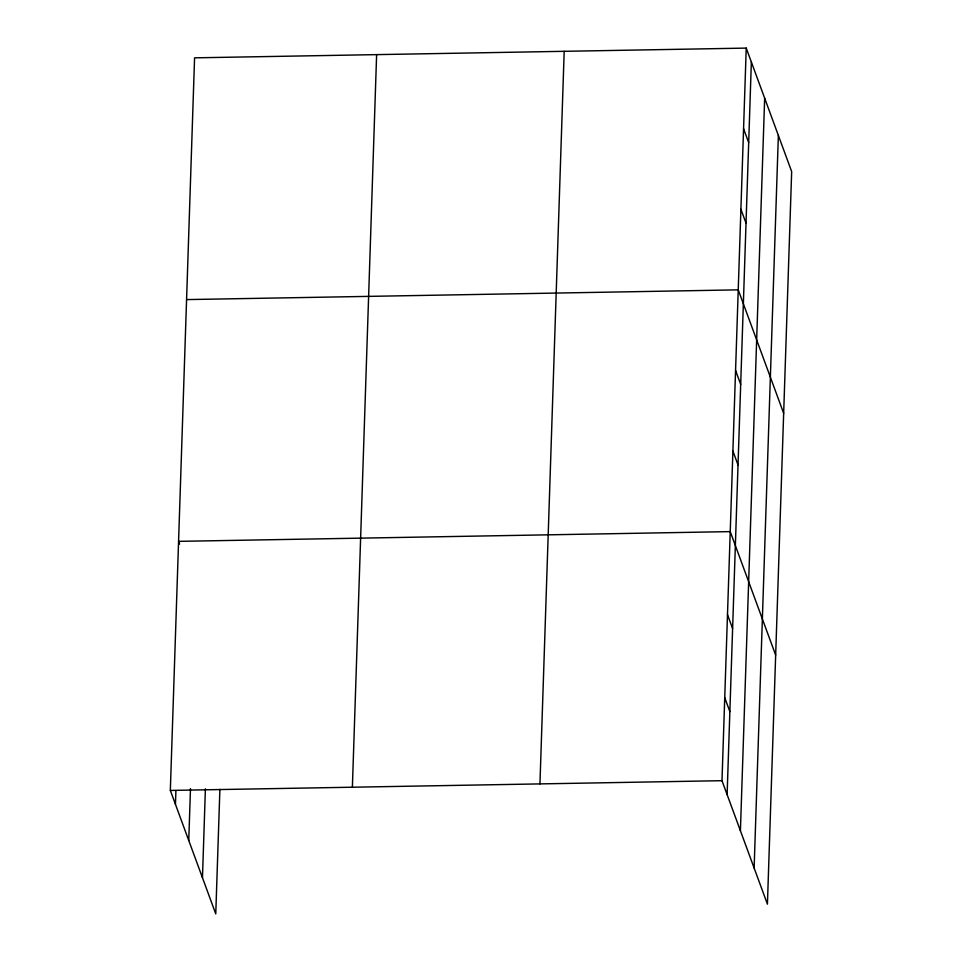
<?xml version="1.0" encoding="UTF-8"?>
<svg xmlns="http://www.w3.org/2000/svg" width="962" height="962" viewBox="0 0 962 962"><rect width="100%" height="100%" fill="white"/><g stroke="black" fill="none" stroke-linecap="round" stroke-linejoin="round"><path stroke-width="1.44" d="M219.889 789.357L215.765 913.9L170.334 790.427L194.577 57.84L746.235 48.1L791.666 171.573L767.423 904.16L721.993 780.687L746.235 48.1M175.457 804.352L175.89 791.004M188.756 840.499L190.476 788.612M202.465 877.753L205.399 788.792M352.381 787.217L376.623 54.63M539.947 783.898L564.189 51.311M727.116 794.612L751.358 62.025M740.415 830.759L764.658 98.172M754.124 868.013L778.366 135.414M186.58 299.591L738.239 289.851L783.669 413.323M170.334 790.427L721.993 780.687M743.566 128.68L748.689 142.604M740.908 209.271L746.031 223.184M735.569 370.442L740.692 384.355M732.9 451.022L738.022 464.947M775.661 655.086L730.23 531.613L178.571 541.353L179.605 544.131M727.488 614.634L732.611 628.559M724.735 697.666L729.857 711.579"/></g></svg>
